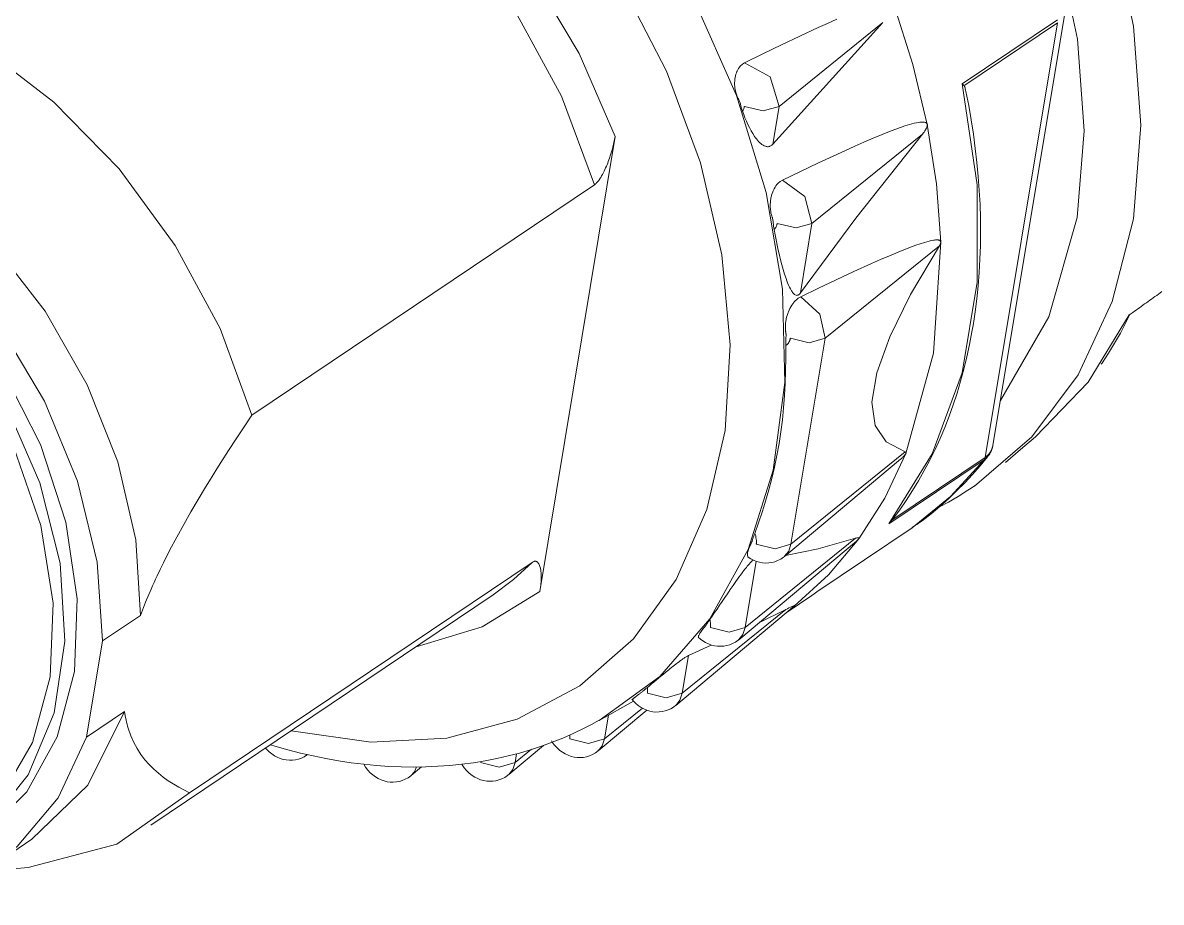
# Model space of a CAD drawing. Header units: millimetres. Extents: x 7 to 587, y 2 to 418.
# Drawn here: x 370.27 to 398.34, y 271.61 to 293.29 of the extents above; entities that cross this region are included whole.
import ezdxf

# ---------------------------------------------------------------- set-up
doc = ezdxf.new("R2010")
doc.units = ezdxf.units.MM
doc.layers.add('GR01_01', color=7, linetype='Continuous')

msp = doc.modelspace()

# ---------------------------------------------------------------- linework, layer by layer
at = {"layer": 'GR01_01', "color": 3, "linetype": 'Continuous', "lineweight": 13}
for p, q in [((393.432, 291.784), (395.779, 293.362)), ((394.186, 282.871), (395.965, 293.525)), ((391.474, 293.292), (388.763, 290.297)), ((391.474, 293.292), (388.916, 291.226)), ((393.474, 291.737), (395.781, 293.289)), ((395.781, 293.289), (393.994, 282.578)), ((393.479, 291.734), (393.479, 291.734)), ((388.763, 290.297), (388.916, 291.226)), ((389.725, 288.344), (392.449, 290.545)), ((384.871, 290.484), (383.018, 279.275)), ((375.918, 283.615), (384.361, 289.295)), ((389.442, 286.63), (389.725, 288.344)), ((392.867, 287.791), (390.049, 285.513)), ((389.209, 280.434), (390.049, 285.513)), ((392.027, 282.712), (389.209, 280.434)), ((389.05, 280.137), (391.863, 282.491)), ((393.969, 282.519), (391.622, 280.941)), ((393.994, 282.578), (391.694, 281.031)), ((389.849, 279.26), (392.196, 280.838)), ((387.92, 278.084), (390.822, 280.513)), ((390.803, 280.582), (388.078, 278.381)), ((382.824, 279.99), (374.381, 274.311)), ((388.349, 280.019), (388.078, 278.381)), ((373.423, 273.511), (381.866, 279.19)), ((389.113, 278.763), (389.719, 279.171)), ((386.367, 276.465), (389.295, 278.915)), ((389.083, 278.828), (386.526, 276.762)), ((389.083, 278.828), (388.42, 278.503)), ((372.23, 278.052), (373.169, 278.683)), ((372.23, 278.052), (371.839, 275.683)), ((387.243, 277.946), (386.679, 277.69)), ((386.679, 277.69), (386.526, 276.762)), ((384.481, 276.096), (385.327, 276.571)), ((372.777, 276.314), (371.839, 275.683)), ((384.452, 275.342), (385.653, 276.347)), ((385.549, 276.397), (384.611, 275.639)), ((384.707, 276.223), (384.611, 275.639)), ((382.248, 274.758), (383.107, 275.477)), ((382.407, 275.055), (382.811, 275.382)), ((382.443, 275.272), (382.407, 275.055)), ((379.841, 274.736), (380.096, 274.95)), ((369.554, 272.535), (370.493, 273.167)), ((369.298, 272.373), (370.401, 272.47))]:
    msp.add_line(p, q, dxfattribs=at)
for points in [[(375.411, 309.076), (377.133, 309.958), (379.061, 310.44), (381.14, 310.507), (383.314, 310.158), (385.522, 309.403), (387.704, 308.262), (389.798, 306.768), (391.747, 304.961), (393.498, 302.891), (395.001, 300.616), (396.216, 298.198), (397.108, 295.705), (397.653, 293.205), (397.836, 290.768), (397.651, 288.46)], [(396.266, 288.492), (396.439, 290.627), (396.277, 292.882), (395.784, 295.195), (394.974, 297.505), (393.868, 299.749), (392.496, 301.868), (390.895, 303.804), (389.108, 305.505), (387.183, 306.925), (385.171, 308.027), (383.127, 308.781), (381.106, 309.166), (379.161, 309.173), (377.346, 308.8), (375.708, 308.059)], [(384.482, 276.096), (385.977, 277.179), (387.211, 278.594), (388.151, 280.304), (388.771, 282.265), (389.055, 284.423), (388.996, 286.723), (388.595, 289.102), (387.863, 291.499), (386.819, 293.85), (385.492, 296.093), (383.915, 298.168), (382.13, 300.021), (380.186, 301.602), (378.133, 302.87), (376.025, 303.791), (373.919, 304.341), (371.869, 304.505), (369.931, 304.28), (368.155, 303.67), (366.589, 302.693)], [(368.767, 302.714), (370.52, 303.139), (372.407, 303.194), (374.378, 302.876), (376.379, 302.194), (378.358, 301.167), (380.26, 299.822), (382.034, 298.196), (383.633, 296.332), (385.013, 294.281), (386.137, 292.098), (386.975, 289.841), (387.503, 287.573), (387.709, 285.353), (387.586, 283.242), (387.138, 281.296), (386.377, 279.569), (385.322, 278.106), (384.004, 276.947), (382.457, 276.124), (380.722, 275.658), (378.848, 275.562), (376.884, 275.839)], [(368.021, 299.493), (369.385, 300.342), (370.947, 300.834), (372.658, 300.955), (374.462, 300.7), (376.301, 300.078), (378.114, 299.109), (379.842, 297.824), (381.431, 296.265), (382.827, 294.482), (383.986, 292.534), (384.871, 290.484)], [(384.361, 289.295), (383.552, 291.484), (382.408, 293.579), (380.975, 295.498), (379.31, 297.163), (377.48, 298.508), (375.557, 299.479), (373.619, 300.038), (371.743, 300.162), (370.003, 299.847), (368.47, 299.104)], [(359.069, 292.624), (360.375, 293.642), (361.924, 294.273), (363.655, 294.493), (365.502, 294.294), (367.396, 293.683), (369.265, 292.684), (371.036, 291.335), (372.644, 289.686), (374.027, 287.801), (375.133, 285.752), (375.918, 283.615)], [(391.741, 293.738), (392.216, 292.261), (392.57, 290.784)], [(388.066, 292.302), (388.518, 292.526), (388.971, 292.746), (389.425, 292.962), (389.88, 293.172), (390.109, 293.275), (390.338, 293.375)], [(388.014, 291.111), (388, 291.15), (387.987, 291.191), (387.981, 291.212), (387.976, 291.232), (387.971, 291.253), (387.966, 291.274), (387.963, 291.284), (387.961, 291.295), (387.955, 291.315), (387.947, 291.335), (387.939, 291.354), (387.93, 291.373), (387.92, 291.392), (387.911, 291.411), (387.902, 291.429), (387.885, 291.468), (387.87, 291.507), (387.857, 291.548), (387.845, 291.59), (387.843, 291.601), (387.84, 291.611), (387.838, 291.622), (387.835, 291.633), (387.831, 291.655), (387.828, 291.677), (387.823, 291.722), (387.82, 291.766), (387.819, 291.81), (387.821, 291.854), (387.825, 291.897), (387.831, 291.94), (387.839, 291.981), (387.85, 292.021), (387.857, 292.04), (387.863, 292.059), (387.871, 292.078), (387.875, 292.087), (387.879, 292.096), (387.896, 292.13), (387.915, 292.163), (387.936, 292.193), (387.959, 292.22), (388.01, 292.267), (388.066, 292.302)], [(388.916, 291.226), (388.696, 291.953), (388.066, 292.302)], [(358.604, 290.84), (359.94, 291.491), (361.454, 291.776), (363.087, 291.684), (364.777, 291.219), (366.458, 290.398), (368.065, 289.253), (369.537, 287.828), (370.816, 286.179), (371.853, 284.368), (372.608, 282.466), (373.053, 280.547), (373.169, 278.683)], [(391.622, 280.941), (392.694, 282.661), (393.426, 284.665), (393.799, 286.895), (393.801, 289.291), (393.432, 291.784)], [(393.479, 291.737), (393.458, 291.76), (393.432, 291.784)], [(393.507, 291.668), (393.506, 291.672), (393.505, 291.676), (393.505, 291.678), (393.504, 291.681), (393.504, 291.682), (393.503, 291.684), (393.502, 291.686), (393.502, 291.688), (393.501, 291.69), (393.501, 291.692), (393.5, 291.694), (393.5, 291.696), (393.499, 291.697), (393.498, 291.699), (393.498, 291.701), (393.497, 291.702), (393.496, 291.704), (393.496, 291.706), (393.495, 291.707), (393.494, 291.709), (393.494, 291.71), (393.493, 291.712), (393.491, 291.715), (393.491, 291.716), (393.49, 291.717), (393.488, 291.72), (393.488, 291.721), (393.487, 291.723), (393.485, 291.725), (393.484, 291.727), (393.483, 291.729), (393.482, 291.73), (393.481, 291.732), (393.479, 291.734)], [(393.699, 285.829), (393.726, 285.996), (393.75, 286.163), (393.791, 286.484), (393.824, 286.807), (393.85, 287.134), (393.869, 287.464), (393.88, 287.797), (393.884, 288.133), (393.881, 288.471), (393.87, 288.812), (393.852, 289.154), (393.827, 289.499), (393.794, 289.846), (393.754, 290.194), (393.706, 290.543), (393.652, 290.894), (393.592, 291.246), (393.521, 291.599), (393.514, 291.632), (393.506, 291.666)], [(355.381, 287.061), (356.078, 288.561), (357.089, 289.761), (358.374, 290.61), (359.877, 291.073), (361.536, 291.131), (363.282, 290.78), (365.042, 290.036), (366.741, 288.931), (368.31, 287.509), (369.683, 285.83), (370.801, 283.966), (371.619, 281.992), (372.102, 279.993), (372.23, 278.052)], [(388.06, 291.227), (388.06, 291.223), (388.058, 291.215), (388.057, 291.211), (388.056, 291.207), (388.055, 291.203), (388.055, 291.201), (388.054, 291.199), (388.053, 291.195), (388.048, 291.179), (388.043, 291.164), (388.03, 291.137), (388.014, 291.111)], [(388.763, 290.297), (388.736, 290.271), (388.707, 290.252), (388.691, 290.245), (388.676, 290.24), (388.66, 290.237), (388.644, 290.235), (388.628, 290.235), (388.612, 290.237), (388.596, 290.24), (388.58, 290.244), (388.549, 290.256), (388.519, 290.273), (388.49, 290.292), (388.462, 290.315), (388.434, 290.34), (388.408, 290.366), (388.382, 290.395), (388.357, 290.425), (388.333, 290.457), (388.31, 290.489), (388.265, 290.557), (388.223, 290.629), (388.183, 290.704), (388.145, 290.781), (388.109, 290.861), (388.075, 290.943), (388.044, 291.026), (388.014, 291.111)], [(388.916, 291.226), (388.524, 291.115), (388.06, 291.227)], [(388.998, 289.409), (389.444, 289.624), (389.89, 289.837), (390.336, 290.045), (390.784, 290.248), (391.007, 290.347), (391.232, 290.443), (391.456, 290.536), (391.681, 290.625), (391.794, 290.667), (391.907, 290.708), (392.02, 290.746), (392.133, 290.781), (392.19, 290.796), (392.246, 290.811), (392.303, 290.823), (392.36, 290.834), (392.388, 290.837), (392.416, 290.84), (392.445, 290.842), (392.473, 290.841), (392.487, 290.84), (392.501, 290.838), (392.515, 290.835), (392.528, 290.83), (392.535, 290.827), (392.541, 290.824), (392.553, 290.815), (392.559, 290.809), (392.564, 290.801), (392.567, 290.793), (392.57, 290.784)], [(389.442, 286.63), (390.804, 288.475), (392.449, 290.545)], [(392.57, 290.784), (392.571, 290.779), (392.571, 290.775), (392.571, 290.77), (392.571, 290.765), (392.571, 290.761), (392.571, 290.756), (392.57, 290.751), (392.569, 290.747), (392.568, 290.742), (392.567, 290.738), (392.564, 290.729), (392.563, 290.724), (392.561, 290.72), (392.56, 290.716), (392.558, 290.712), (392.551, 290.695), (392.543, 290.68), (392.539, 290.672), (392.535, 290.665), (392.526, 290.65), (392.508, 290.623), (392.489, 290.596), (392.469, 290.57), (392.449, 290.545)], [(392.57, 290.784), (392.799, 289.319), (392.902, 287.882)], [(366.508, 272.289), (368.007, 272.591), (369.312, 273.282), (370.364, 274.33), (371.118, 275.69), (371.54, 277.301), (371.611, 279.092), (371.328, 280.984), (370.704, 282.893), (369.766, 284.735), (368.556, 286.428), (367.127, 287.898), (365.543, 289.079), (363.873, 289.919), (362.192, 290.381), (360.573, 290.444), (359.088, 290.107), (357.804, 289.383), (356.776, 288.305)], [(384.871, 290.484), (384.843, 290.337), (384.806, 290.186), (384.784, 290.109), (384.76, 290.031), (384.734, 289.951), (384.705, 289.871), (384.69, 289.831), (384.673, 289.791), (384.657, 289.751), (384.639, 289.71), (384.602, 289.631), (384.562, 289.552), (384.54, 289.514), (384.517, 289.476), (384.505, 289.457), (384.493, 289.439), (384.481, 289.421), (384.468, 289.404), (384.442, 289.371), (384.415, 289.341), (384.402, 289.328), (384.388, 289.316), (384.375, 289.305), (384.361, 289.295)], [(360.501, 290.205), (362.189, 290.094), (363.933, 289.553), (365.651, 288.608), (367.258, 287.306), (368.678, 285.708), (369.84, 283.893), (370.69, 281.948), (371.186, 279.968), (371.304, 278.048), (371.038, 276.282), (370.401, 274.754), (369.424, 273.538)], [(368.631, 273.179), (369.725, 274.199), (370.509, 275.552), (370.945, 277.172), (371.013, 278.983), (370.708, 280.896), (370.047, 282.822), (369.059, 284.666), (367.794, 286.341), (366.311, 287.766), (364.681, 288.873), (362.984, 289.609), (361.299, 289.939), (359.708, 289.846)], [(388.797, 288.197), (388.788, 288.236), (388.781, 288.277), (388.775, 288.318), (388.771, 288.361), (388.769, 288.382), (388.768, 288.392), (388.767, 288.403), (388.764, 288.424), (388.762, 288.434), (388.76, 288.444), (388.755, 288.464), (388.749, 288.483), (388.746, 288.492), (388.743, 288.502), (388.737, 288.521), (388.726, 288.56), (388.716, 288.6), (388.708, 288.641), (388.702, 288.683), (388.701, 288.694), (388.7, 288.705), (388.699, 288.727), (388.697, 288.749), (388.697, 288.772), (388.697, 288.817), (388.7, 288.862), (388.704, 288.907), (388.711, 288.952), (388.715, 288.975), (388.72, 288.997), (388.726, 289.018), (388.731, 289.04), (388.745, 289.082), (388.76, 289.123), (388.768, 289.143), (388.777, 289.162), (388.786, 289.181), (388.796, 289.2), (388.816, 289.235), (388.839, 289.268), (388.862, 289.299), (388.888, 289.327), (388.941, 289.374), (388.998, 289.409)], [(389.725, 288.344), (389.551, 289.008), (388.998, 289.409)], [(388.869, 288.345), (388.867, 288.334), (388.866, 288.329), (388.865, 288.323), (388.864, 288.32), (388.864, 288.319), (388.863, 288.318), (388.863, 288.315), (388.862, 288.312), (388.861, 288.31), (388.86, 288.307), (388.859, 288.304), (388.859, 288.302), (388.851, 288.281), (388.843, 288.262), (388.833, 288.244), (388.822, 288.227), (388.81, 288.211), (388.797, 288.197)], [(388.869, 288.345), (389.333, 288.233), (389.725, 288.344)], [(397.651, 288.46), (397.132, 286.42), (396.289, 284.612), (395.146, 283.082), (393.731, 281.87)], [(394.371, 283.977), (395.57, 286.039), (396.266, 288.492)], [(388.797, 288.197), (388.819, 288.066), (388.842, 287.938), (388.868, 287.811), (388.894, 287.687), (388.922, 287.564), (388.952, 287.443), (388.983, 287.324), (389.016, 287.207), (389.051, 287.093), (389.088, 286.983), (389.107, 286.929), (389.127, 286.876), (389.149, 286.825), (389.171, 286.776), (389.195, 286.728), (389.22, 286.684), (389.234, 286.663), (389.248, 286.643), (389.263, 286.624), (389.279, 286.608), (389.296, 286.593), (389.314, 286.581), (389.334, 286.573), (389.355, 286.571), (389.366, 286.572), (389.377, 286.575), (389.389, 286.58), (389.4, 286.586), (389.411, 286.595), (389.422, 286.606), (389.427, 286.611), (389.432, 286.617), (389.442, 286.63)], [(389.449, 286.538), (389.886, 286.749), (390.324, 286.956), (390.761, 287.159), (391.198, 287.357), (391.416, 287.453), (391.635, 287.547), (391.853, 287.638), (392.071, 287.725), (392.179, 287.766), (392.288, 287.805), (392.396, 287.843), (392.504, 287.877), (392.558, 287.893), (392.612, 287.907), (392.665, 287.919), (392.719, 287.929), (392.745, 287.933), (392.771, 287.936), (392.797, 287.937), (392.822, 287.937), (392.835, 287.936), (392.847, 287.934), (392.859, 287.931), (392.865, 287.929), (392.871, 287.927), (392.882, 287.921), (392.891, 287.912), (392.893, 287.909), (392.895, 287.906), (392.897, 287.903), (392.898, 287.899), (392.901, 287.891), (392.902, 287.882)], [(392.867, 287.791), (392.157, 286.589), (391.643, 285.545), (391.326, 284.66), (391.206, 283.934), (391.283, 283.367), (391.557, 282.959), (392.027, 282.712)], [(392.902, 287.882), (392.723, 285.145), (392.041, 282.676)], [(392.902, 287.882), (392.901, 287.876), (392.901, 287.87), (392.9, 287.864), (392.899, 287.858), (392.895, 287.846), (392.893, 287.84), (392.89, 287.834), (392.879, 287.812), (392.867, 287.791)], [(397.551, 286.087), (397.592, 286.117), (397.634, 286.147), (397.676, 286.177), (397.718, 286.207), (397.76, 286.237), (397.802, 286.267), (397.844, 286.298), (397.886, 286.328), (397.928, 286.358), (397.971, 286.388), (398.013, 286.419), (398.055, 286.449), (398.098, 286.48), (398.141, 286.51), (398.183, 286.541), (398.226, 286.571), (398.269, 286.602), (398.312, 286.632), (398.355, 286.663)], [(389.085, 285.334), (389.082, 285.371), (389.08, 285.41), (389.08, 285.42), (389.079, 285.43), (389.08, 285.44), (389.08, 285.45), (389.08, 285.471), (389.081, 285.481), (389.081, 285.491), (389.083, 285.512), (389.084, 285.533), (389.085, 285.544), (389.086, 285.554), (389.087, 285.565), (389.087, 285.575), (389.087, 285.58), (389.087, 285.585), (389.087, 285.596), (389.087, 285.605), (389.086, 285.61), (389.086, 285.615), (389.085, 285.625), (389.083, 285.634), (389.082, 285.644), (389.081, 285.653), (389.078, 285.672), (389.077, 285.682), (389.076, 285.691), (389.074, 285.701), (389.073, 285.71), (389.073, 285.72), (389.072, 285.73), (389.07, 285.77), (389.07, 285.811), (389.072, 285.854), (389.076, 285.898), (389.079, 285.921), (389.083, 285.943), (389.087, 285.966), (389.091, 285.988), (389.102, 286.033), (389.114, 286.078), (389.121, 286.1), (389.129, 286.122), (389.137, 286.144), (389.145, 286.166), (389.163, 286.208), (389.183, 286.249), (389.205, 286.289), (389.228, 286.327), (389.253, 286.363), (389.278, 286.396), (389.291, 286.412), (389.305, 286.427), (389.319, 286.442), (389.333, 286.456), (389.39, 286.503), (389.449, 286.538)], [(390.049, 285.513), (389.917, 286.111), (389.449, 286.538)], [(395.237, 283.083), (396.537, 284.434), (397.551, 286.087)], [(396.858, 284.874), (396.872, 284.893), (396.886, 284.912), (397.042, 285.148), (397.189, 285.393), (397.331, 285.642), (397.466, 285.898), (397.515, 285.998), (397.562, 286.099)], [(391.676, 281.009), (391.784, 281.146), (391.889, 281.286), (392.051, 281.518), (392.205, 281.757), (392.354, 282.002), (392.496, 282.252), (392.632, 282.509), (392.761, 282.771), (392.884, 283.039), (392.999, 283.312), (393.108, 283.59), (393.21, 283.873), (393.305, 284.162), (393.392, 284.455), (393.473, 284.752), (393.547, 285.054), (393.613, 285.361), (393.672, 285.671), (393.686, 285.75), (393.699, 285.829)], [(389.193, 285.514), (389.192, 285.511), (389.191, 285.507), (389.19, 285.5), (389.189, 285.496), (389.189, 285.494), (389.188, 285.492), (389.187, 285.489), (389.187, 285.487), (389.186, 285.485), (389.182, 285.471), (389.177, 285.458), (389.166, 285.432), (389.153, 285.408), (389.138, 285.386), (389.121, 285.367), (389.104, 285.349), (389.085, 285.334)], [(390.049, 285.513), (389.656, 285.402), (389.193, 285.514)], [(388.32, 280.702), (388.411, 280.961), (388.499, 281.227), (388.542, 281.362), (388.584, 281.499), (388.624, 281.637), (388.663, 281.775), (388.737, 282.055), (388.804, 282.339), (388.863, 282.626), (388.915, 282.916), (388.959, 283.208), (388.996, 283.503), (389.025, 283.801), (389.047, 284.1), (389.064, 284.403), (389.075, 284.709), (389.081, 285.019), (389.085, 285.334)], [(371.839, 275.683), (371.142, 274.182), (370.13, 272.983), (368.846, 272.133), (367.342, 271.67), (365.683, 271.613), (363.937, 271.963), (362.178, 272.707), (360.478, 273.813), (358.909, 275.235), (357.537, 276.913), (356.418, 278.778), (355.6, 280.751), (355.117, 282.75), (354.989, 284.692)], [(373.169, 278.683), (373.294, 279.006), (373.431, 279.33), (373.467, 279.411), (373.504, 279.493), (373.541, 279.574), (373.579, 279.655), (373.655, 279.817), (373.734, 279.978), (373.896, 280.296), (374.063, 280.611), (374.234, 280.923), (374.411, 281.233), (374.591, 281.54), (374.774, 281.845), (374.867, 281.997), (374.961, 282.148), (375.055, 282.298), (375.15, 282.448), (375.34, 282.744), (375.532, 283.037), (375.724, 283.327), (375.918, 283.615)], [(394.5, 282.454), (394.865, 282.772), (395.24, 283.081)], [(392.027, 282.712), (392.032, 282.71), (392.036, 282.708), (392.038, 282.707), (392.039, 282.705), (392.041, 282.704), (392.042, 282.702), (392.043, 282.7), (392.044, 282.697), (392.044, 282.694), (392.045, 282.692), (392.044, 282.685), (392.043, 282.68), (392.041, 282.676)], [(394.136, 282.718), (394.134, 282.714), (394.133, 282.711), (394.13, 282.704), (394.126, 282.697), (394.125, 282.694), (394.123, 282.69), (394.119, 282.683), (394.118, 282.68), (394.116, 282.677), (394.114, 282.673), (394.112, 282.67), (394.11, 282.667), (394.108, 282.663), (394.104, 282.657), (394.102, 282.654), (394.1, 282.65), (394.096, 282.644), (394.094, 282.641), (394.091, 282.638), (394.087, 282.632), (394.082, 282.625), (394.08, 282.622), (394.078, 282.619), (394.073, 282.613), (394.07, 282.61), (394.068, 282.607), (394.065, 282.605), (394.063, 282.602), (394.058, 282.596), (394.052, 282.59), (394.05, 282.587), (394.047, 282.585), (394.042, 282.579), (394.039, 282.576), (394.036, 282.574), (394.03, 282.568), (394.025, 282.563), (394.019, 282.558), (394.016, 282.555), (394.013, 282.553), (394.007, 282.548), (394.001, 282.543), (393.994, 282.538), (393.988, 282.533), (393.982, 282.529), (393.975, 282.524), (393.969, 282.519)], [(393.994, 282.578), (393.997, 282.58), (394, 282.583), (394.007, 282.587), (394.013, 282.592), (394.019, 282.597), (394.026, 282.602), (394.029, 282.604), (394.032, 282.607), (394.038, 282.612), (394.041, 282.614), (394.044, 282.617), (394.05, 282.622), (394.053, 282.624), (394.055, 282.627), (394.058, 282.63), (394.061, 282.632), (394.067, 282.638), (394.069, 282.64), (394.072, 282.643), (394.075, 282.646), (394.077, 282.648), (394.08, 282.651), (394.082, 282.654), (394.088, 282.66), (394.092, 282.665), (394.097, 282.671), (394.102, 282.677), (394.104, 282.68), (394.107, 282.683), (394.111, 282.689), (394.116, 282.695), (394.12, 282.701), (394.122, 282.704), (394.124, 282.707), (394.126, 282.71), (394.128, 282.713), (394.13, 282.717), (394.132, 282.72), (394.136, 282.726), (394.139, 282.732), (394.141, 282.736), (394.143, 282.739), (394.145, 282.742), (394.146, 282.745), (394.15, 282.752), (394.153, 282.759), (394.156, 282.765), (394.159, 282.772)], [(394.159, 282.772), (394.151, 282.743), (394.136, 282.718)], [(394.159, 282.772), (394.16, 282.776), (394.162, 282.779), (394.163, 282.783), (394.164, 282.786), (394.167, 282.793), (394.169, 282.8), (394.171, 282.807), (394.173, 282.814), (394.175, 282.821), (394.177, 282.828), (394.179, 282.835), (394.18, 282.839), (394.181, 282.842), (394.182, 282.849), (394.183, 282.853), (394.184, 282.856), (394.185, 282.863), (394.186, 282.87), (394.186, 282.871)], [(392.041, 282.676), (391.519, 281.573), (390.882, 280.572)], [(392.041, 282.676), (392.039, 282.672), (392.037, 282.668), (392.032, 282.659), (392.029, 282.655), (392.027, 282.65), (392.023, 282.646), (392.02, 282.642), (392.013, 282.633), (392.01, 282.629), (392.006, 282.625), (392.003, 282.621), (391.999, 282.617), (391.992, 282.609), (391.977, 282.594), (391.962, 282.579), (391.947, 282.565), (391.932, 282.551), (391.902, 282.524), (391.872, 282.499), (391.862, 282.491)], [(392.196, 280.838), (393.138, 281.609), (393.969, 282.519)], [(392.309, 280.924), (392.376, 280.97), (392.442, 281.017), (392.664, 281.188), (392.879, 281.369), (393.09, 281.556), (393.294, 281.749), (393.493, 281.95), (393.687, 282.156), (393.876, 282.369), (394.055, 282.591), (394.065, 282.605), (394.076, 282.618)], [(393.994, 282.578), (393.984, 282.546), (393.969, 282.519)], [(392.872, 281.357), (393.091, 281.475), (393.335, 281.615), (393.572, 281.765), (393.651, 281.818), (393.73, 281.874)], [(391.694, 281.031), (391.661, 280.983), (391.622, 280.941)], [(392.201, 280.848), (392.255, 280.886), (392.309, 280.924)], [(388.167, 280.106), (388.148, 280.124), (388.141, 280.138), (388.136, 280.155), (388.135, 280.165), (388.134, 280.174), (388.134, 280.196), (388.135, 280.208), (388.136, 280.214), (388.137, 280.22), (388.138, 280.226), (388.139, 280.232), (388.142, 280.246), (388.149, 280.274), (388.158, 280.303), (388.17, 280.334), (388.183, 280.367), (388.199, 280.401), (388.216, 280.435), (388.225, 280.453), (388.229, 280.462), (388.233, 280.47), (388.241, 280.488), (388.245, 280.496), (388.248, 280.504), (388.253, 280.52), (388.258, 280.536), (388.262, 280.551), (388.267, 280.567), (388.277, 280.599), (388.289, 280.632), (388.304, 280.666), (388.32, 280.702)], [(388.353, 280.435), (388.354, 280.439), (388.354, 280.443), (388.355, 280.451), (388.356, 280.454), (388.356, 280.456), (388.356, 280.458), (388.357, 280.462), (388.357, 280.464), (388.357, 280.466), (388.358, 280.482), (388.358, 280.498), (388.356, 280.531), (388.352, 280.564), (388.346, 280.598), (388.339, 280.633), (388.33, 280.667), (388.32, 280.702)], [(389.209, 280.434), (388.817, 280.323), (388.353, 280.435)], [(390.803, 280.582), (389.878, 280.321), (389.076, 280.158)], [(390.882, 280.572), (390.137, 279.682), (389.291, 278.912)], [(390.803, 280.582), (390.819, 280.587), (390.835, 280.592), (390.851, 280.595), (390.865, 280.597), (390.871, 280.598), (390.877, 280.598), (390.882, 280.597), (390.886, 280.596), (390.887, 280.595), (390.888, 280.594), (390.889, 280.593), (390.889, 280.593), (390.89, 280.592), (390.89, 280.591), (390.89, 280.588), (390.889, 280.585), (390.888, 280.581), (390.882, 280.572)], [(390.882, 280.572), (390.88, 280.568), (390.877, 280.565), (390.87, 280.557), (390.867, 280.554), (390.863, 280.55), (390.856, 280.542), (390.848, 280.535), (390.839, 280.528), (390.831, 280.521), (390.827, 280.517), (390.822, 280.513), (390.822, 280.513)], [(389.052, 280.139), (389.154, 280.266), (389.209, 280.434)], [(381.866, 279.19), (382.364, 279.565), (382.824, 279.99)], [(382.824, 279.99), (382.849, 280.005), (382.874, 280.014), (382.885, 280.016), (382.896, 280.017), (382.906, 280.017), (382.916, 280.016), (382.925, 280.013), (382.934, 280.01), (382.943, 280.005), (382.951, 280), (382.958, 279.994), (382.965, 279.987), (382.978, 279.972), (382.99, 279.954), (383, 279.935), (383.009, 279.914), (383.017, 279.891), (383.029, 279.843), (383.039, 279.79), (383.042, 279.762), (383.045, 279.734), (383.047, 279.705), (383.048, 279.674), (383.049, 279.613), (383.048, 279.549), (383.038, 279.416), (383.018, 279.275)], [(388.274, 280.047), (388.251, 280.026), (388.238, 280.014), (388.226, 280.001), (388.201, 279.975), (388.177, 279.948), (388.154, 279.921), (388.131, 279.894), (388.109, 279.867), (388.088, 279.84), (388.066, 279.812), (388.046, 279.785), (388.025, 279.758), (388.005, 279.731), (387.966, 279.678), (387.927, 279.625), (387.89, 279.572), (387.853, 279.52), (387.781, 279.418), (387.711, 279.317), (387.643, 279.217), (387.576, 279.12), (387.511, 279.025), (387.447, 278.931), (387.385, 278.84), (387.324, 278.752), (387.265, 278.665), (387.208, 278.581)], [(388.154, 280.114), (388.218, 280.074), (388.285, 280.04), (388.358, 280.012), (388.433, 279.991), (388.509, 279.978), (388.585, 279.973), (388.661, 279.976), (388.736, 279.987), (388.809, 280.006), (388.88, 280.032), (388.955, 280.068), (389.022, 280.115), (389.037, 280.128), (389.052, 280.143)], [(383.018, 279.275), (381.597, 278.4), (379.964, 277.911)], [(389.719, 279.171), (389.784, 279.215), (389.849, 279.26)], [(389.083, 278.828), (389.121, 278.847), (389.157, 278.865), (389.193, 278.882), (389.226, 278.897), (389.242, 278.905), (389.257, 278.911), (389.271, 278.917), (389.284, 278.922), (389.29, 278.924), (389.295, 278.926), (389.297, 278.926), (389.299, 278.927), (389.302, 278.927), (389.303, 278.926), (389.304, 278.926), (389.303, 278.924), (389.302, 278.922), (389.301, 278.92), (389.299, 278.919), (389.298, 278.917), (389.296, 278.916), (389.293, 278.914), (389.291, 278.912)], [(386.935, 278.131), (386.933, 278.134), (386.93, 278.137), (386.929, 278.139), (386.929, 278.141), (386.928, 278.144), (386.928, 278.146), (386.927, 278.151), (386.927, 278.157), (386.928, 278.164), (386.93, 278.17), (386.932, 278.178), (386.934, 278.185), (386.942, 278.202), (386.951, 278.221), (386.963, 278.242), (386.978, 278.264), (386.994, 278.288), (387.013, 278.313), (387.033, 278.34), (387.055, 278.368), (387.067, 278.382), (387.078, 278.396), (387.09, 278.41), (387.101, 278.424), (387.104, 278.428), (387.107, 278.431), (387.109, 278.434), (387.112, 278.438), (387.116, 278.444), (387.12, 278.451), (387.128, 278.463), (387.136, 278.475), (387.14, 278.481), (387.144, 278.488), (387.152, 278.5), (387.16, 278.513), (387.169, 278.526), (387.187, 278.552), (387.208, 278.581)], [(387.223, 278.382), (387.223, 278.388), (387.224, 278.394), (387.226, 278.405), (387.226, 278.408), (387.226, 278.409), (387.226, 278.411), (387.226, 278.414), (387.226, 278.417), (387.227, 278.42), (387.227, 278.423), (387.227, 278.426), (387.227, 278.429), (387.227, 278.453), (387.226, 278.478), (387.223, 278.503), (387.219, 278.529), (387.214, 278.555), (387.208, 278.581)], [(388.078, 278.381), (387.686, 278.27), (387.223, 278.382)], [(387.92, 278.085), (388.023, 278.212), (388.078, 278.381)], [(386.924, 278.142), (386.978, 278.095), (387.035, 278.053), (387.104, 278.012), (387.176, 277.978), (387.249, 277.952), (387.325, 277.933), (387.401, 277.923), (387.477, 277.92), (387.553, 277.925), (387.627, 277.938), (387.7, 277.96), (387.77, 277.988), (387.843, 278.026), (387.908, 278.075), (387.911, 278.078), (387.914, 278.081), (387.917, 278.084), (387.92, 278.087)], [(386.679, 277.69), (386.655, 277.678), (386.626, 277.663), (386.61, 277.653), (386.594, 277.643), (386.577, 277.632), (386.559, 277.62), (386.541, 277.608), (386.522, 277.595), (386.504, 277.582), (386.485, 277.568), (386.448, 277.541), (386.41, 277.513), (386.373, 277.484), (386.336, 277.456), (386.3, 277.428), (386.265, 277.399), (386.23, 277.371), (386.195, 277.343), (386.161, 277.316), (386.128, 277.289), (386.063, 277.236), (386.001, 277.184), (385.94, 277.134), (385.881, 277.085), (385.824, 277.037), (385.769, 276.992), (385.717, 276.948), (385.667, 276.906)], [(385.297, 276.602), (385.296, 276.602), (385.296, 276.603), (385.296, 276.603), (385.296, 276.604), (385.297, 276.605), (385.297, 276.606), (385.298, 276.607), (385.299, 276.608), (385.3, 276.61), (385.301, 276.611), (385.307, 276.618), (385.316, 276.626), (385.327, 276.637), (385.341, 276.649), (385.349, 276.655), (385.354, 276.659), (385.358, 276.662), (385.367, 276.669), (385.372, 276.673), (385.376, 276.677), (385.397, 276.693), (385.42, 276.711), (385.445, 276.73), (385.472, 276.75), (385.486, 276.761), (385.5, 276.771), (385.514, 276.782), (385.528, 276.793), (385.542, 276.803), (385.555, 276.813), (385.566, 276.822), (385.577, 276.831), (385.587, 276.84), (385.597, 276.849), (385.608, 276.858), (385.613, 276.862), (385.619, 276.867), (385.642, 276.886), (385.667, 276.906)], [(385.67, 276.763), (385.671, 276.771), (385.672, 276.78), (385.673, 276.784), (385.673, 276.788), (385.673, 276.79), (385.673, 276.793), (385.674, 276.797), (385.674, 276.815), (385.674, 276.832), (385.672, 276.869), (385.667, 276.906)], [(385.287, 276.614), (385.332, 276.562), (385.381, 276.513), (385.443, 276.461), (385.511, 276.416), (385.581, 276.378), (385.654, 276.347), (385.728, 276.324), (385.804, 276.308), (385.88, 276.301), (385.956, 276.302), (386.031, 276.31), (386.105, 276.327), (386.177, 276.351), (386.245, 276.383), (386.308, 276.421), (386.367, 276.467)], [(386.526, 276.762), (386.133, 276.651), (385.67, 276.763)], [(386.368, 276.465), (386.47, 276.593), (386.526, 276.762)], [(372.777, 276.314), (371.868, 274.501), (370.493, 273.167)], [(374.381, 274.311), (374.112, 274.448), (373.855, 274.606), (373.731, 274.695), (373.611, 274.79), (373.552, 274.841), (373.495, 274.893), (373.438, 274.948), (373.383, 275.005), (373.277, 275.126), (373.178, 275.256), (373.086, 275.398), (373.003, 275.551), (372.928, 275.718), (372.865, 275.901), (372.851, 275.949), (372.838, 275.998), (372.825, 276.048), (372.814, 276.1), (372.794, 276.205), (372.777, 276.314)], [(376.372, 275.493), (376.484, 275.459), (376.799, 275.371), (377.114, 275.29), (377.429, 275.218), (377.742, 275.154), (378.055, 275.099), (378.367, 275.052), (378.677, 275.014), (378.986, 274.984), (379.294, 274.962), (379.599, 274.95), (379.903, 274.945), (380.204, 274.95), (380.503, 274.963), (380.8, 274.984), (381.093, 275.014), (381.384, 275.052), (381.672, 275.099), (381.956, 275.154), (382.237, 275.218), (382.514, 275.29), (382.788, 275.37), (383.057, 275.458), (383.323, 275.554), (383.584, 275.658), (383.841, 275.77), (384.093, 275.891), (384.289, 275.992), (384.481, 276.099)], [(383.755, 275.64), (383.756, 275.646), (383.757, 275.657), (383.758, 275.663), (383.758, 275.665), (383.758, 275.666), (383.758, 275.668), (383.759, 275.671), (383.759, 275.674), (383.759, 275.675), (383.759, 275.681), (383.759, 275.684), (383.759, 275.687), (383.759, 275.712), (383.758, 275.737)], [(376.252, 275.413), (376.341, 275.32), (376.404, 275.269), (376.471, 275.224), (376.541, 275.187), (376.615, 275.156), (376.689, 275.134), (376.765, 275.12), (376.841, 275.113), (376.918, 275.115), (376.993, 275.124), (377.066, 275.141), (377.138, 275.166), (377.206, 275.198), (377.285, 275.25)], [(383.302, 275.592), (383.339, 275.535), (383.38, 275.481), (383.44, 275.415), (383.506, 275.355), (383.572, 275.308), (383.641, 275.267), (383.713, 275.234), (383.787, 275.208), (383.862, 275.19), (383.939, 275.18), (384.015, 275.178), (384.09, 275.184), (384.165, 275.197), (384.237, 275.219), (384.315, 275.251), (384.387, 275.293), (384.419, 275.318), (384.449, 275.345)], [(384.611, 275.639), (384.219, 275.528), (383.755, 275.64)], [(384.452, 275.342), (384.555, 275.47), (384.611, 275.639)], [(378.674, 275.016), (378.721, 274.938), (378.774, 274.868), (378.834, 274.804), (378.895, 274.75), (378.96, 274.702), (379.029, 274.661), (379.102, 274.628), (379.175, 274.602), (379.251, 274.584), (379.327, 274.574), (379.403, 274.572), (379.479, 274.578), (379.553, 274.592), (379.625, 274.614), (379.695, 274.642), (379.768, 274.68), (379.833, 274.73), (379.835, 274.732), (379.837, 274.734), (379.839, 274.736), (379.841, 274.738)], [(379.841, 274.737), (379.923, 274.829), (379.978, 274.946)], [(381.093, 275.018), (381.105, 274.997), (381.154, 274.926), (381.21, 274.859), (381.274, 274.796), (381.345, 274.74), (381.412, 274.697), (381.484, 274.661), (381.557, 274.632), (381.632, 274.612), (381.707, 274.599), (381.784, 274.594), (381.86, 274.597), (381.935, 274.608), (382.008, 274.627), (382.079, 274.653), (382.153, 274.689), (382.221, 274.736), (382.236, 274.75), (382.25, 274.764)], [(381.551, 275.056), (382.015, 274.944), (382.407, 275.055)], [(382.25, 274.76), (382.352, 274.887), (382.407, 275.055)], [(374.381, 274.311), (372.587, 273.04), (370.4, 272.47)]]:
    msp.add_lwpolyline(points, dxfattribs=at)

doc.saveas('drawing.dxf')
